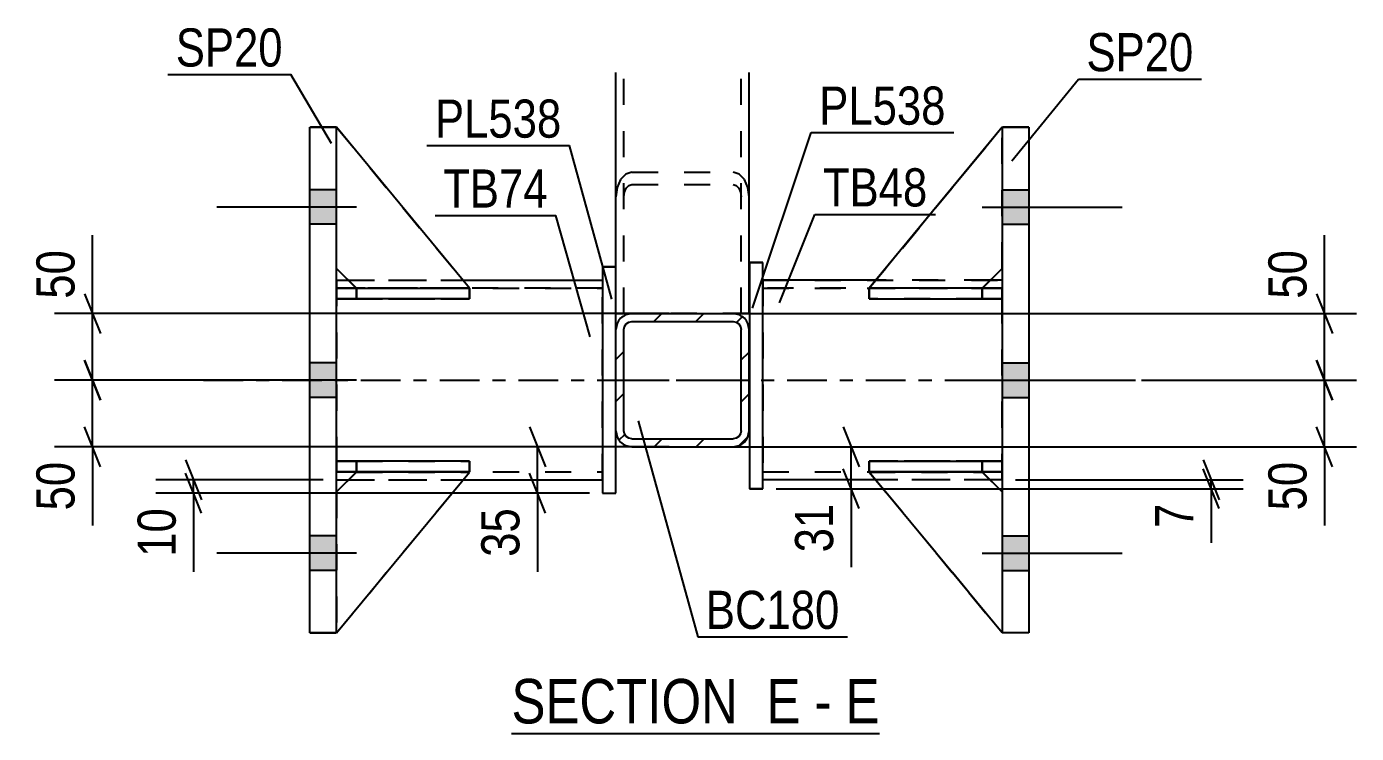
# Model space of a CAD drawing. Header units: millimetres. Extents: x 0 to 841, y 0 to 594.
# Drawn here: x 174.2 to 274.2, y 154.8 to 207.9 of the extents above; entities that cross this region are included whole.
import ezdxf

# ---------------------------------------------------------------- set-up
doc = ezdxf.new("R2010")
doc.units = ezdxf.units.MM
doc.linetypes.add('DXK_LINE_DOT2', pattern=[3.9198, 1.9599, -1.9599])
doc.linetypes.add('DXK_LINE_DOT3', pattern=[5.9187, 2.979, -0.9799, 0.9799, -0.9799])
doc.styles.add('Arial Narrow', font='ARIALN.TTF', dxfattribs={"height": 0.2})

# ---------------------------------------------------------------- blocks, each defined once
blk = doc.blocks.new('Unknown-318895283-15 - 7302')
at = {"color": 6, "linetype": 'Continuous'}
blk.add_line((210.681, 154.836), (238.328, 154.836), dxfattribs=at)
at = {"color": 0, "linetype": 'Continuous'}
for points in [[(228.79, 155.586), (228.79, 159.086), (210.681, 159.086), (210.681, 155.586)], [(232.396, 155.586), (232.396, 159.086), (229.84, 159.086), (229.84, 155.586)], [(234.721, 155.586), (234.721, 159.086), (233.446, 159.086), (233.446, 155.586)], [(238.328, 155.586), (238.328, 159.086), (235.771, 159.086), (235.771, 155.586)]]:
    blk.add_wipeout(points, dxfattribs=at)
at = {"color": 7, "linetype": 'Continuous', "style": 'Arial Narrow'}
for s, height, p in [('SECTION ', 3.3405, (210.681, 155.586)), ('E', 3.34, (229.84, 155.586)), ('E', 3.34, (235.771, 155.586)), ('-', 3.34, (233.446, 155.586))]:
    blk.add_text(s, height=height, dxfattribs=at).set_placement(p)
blk = doc.blocks.new('Part-318895283-7315 - 7302')
at = {"color": 2, "linetype": 'Continuous'}
for p, q in [((247.554, 200.383), (237.554, 188.273)), ((247.554, 200.38), (247.554, 200.383)), ((247.554, 200.383), (247.554, 200.383)), ((246.064, 188.283), (247.554, 189.773)), ((238.801, 188.273), (237.554, 188.273)), ((237.554, 188.273), (237.554, 188.273))]:
    blk.add_line(p, q, dxfattribs=at)
at = {"color": 7, "linetype": 'DXK_LINE_DOT2'}
for p, q in [((247.554, 200.383), (237.554, 188.273)), ((247.554, 189.773), (247.554, 200.38)), ((246.054, 188.273), (247.554, 189.773)), ((246.054, 188.273), (237.554, 188.273)), ((246.054, 188.273), (238.801, 188.273)), ((246.054, 188.273), (246.064, 188.283)), ((246.054, 188.273), (246.054, 188.273))]:
    blk.add_line(p, q, dxfattribs=at)
blk = doc.blocks.new('Part-318895283-7327 - 7302')
at = {"color": 2, "linetype": 'Continuous'}
for p, q in [((218.529, 189.883), (218.529, 204.493)), ((228.529, 186.369), (228.529, 204.493)), ((218.529, 186.369), (219.729, 186.369)), ((227.789, 186.369), (227.329, 186.369)), ((227.789, 186.369), (228.438, 186.369)), ((228.529, 186.369), (228.438, 186.369))]:
    blk.add_line(p, q, dxfattribs=at)
at = {"color": 7, "linetype": 'DXK_LINE_DOT2'}
for p, q in [((219.129, 186.369), (219.129, 204.493)), ((227.929, 186.369), (227.929, 204.493)), ((218.529, 186.369), (218.529, 189.883)), ((218.621, 186.369), (219.729, 186.369)), ((219.729, 186.369), (227.789, 186.369)), ((227.559, 186.369), (227.789, 186.369)), ((227.754, 186.369), (227.789, 186.369)), ((227.789, 186.369), (227.884, 186.369)), ((227.884, 186.369), (227.929, 186.369))]:
    blk.add_line(p, q, dxfattribs=at)
blk = doc.blocks.new('Part-318895283-7311 - 7302')
at = {"color": 2, "linetype": 'Continuous'}
for p, q in [((237.554, 175.283), (247.554, 175.283)), ((237.554, 175.283), (237.554, 174.483)), ((247.554, 175.283), (247.554, 175.283)), ((247.554, 174.483), (247.554, 175.283)), ((247.554, 174.483), (237.554, 174.483))]:
    blk.add_line(p, q, dxfattribs=at)
at = {"color": 7, "linetype": 'DXK_LINE_DOT2'}
for p, q in [((246.054, 175.283), (237.554, 175.283)), ((247.554, 175.283), (246.054, 175.283)), ((246.054, 175.283), (246.054, 174.483)), ((247.554, 175.283), (247.554, 175.283)), ((237.554, 174.483), (246.054, 174.483)), ((246.054, 174.483), (247.554, 174.483))]:
    blk.add_line(p, q, dxfattribs=at)
blk = doc.blocks.new('Part-318895283-7312 - 7302')
at = {"color": 7, "linetype": 'DXK_LINE_DOT2'}
for p, q in [((237.554, 187.483), (237.554, 188.283)), ((237.554, 188.283), (246.054, 188.283)), ((247.554, 188.283), (237.554, 188.283)), ((246.054, 187.483), (246.054, 188.283)), ((246.054, 188.283), (247.554, 188.283)), ((247.554, 187.483), (247.554, 188.283)), ((247.554, 187.483), (247.554, 188.283)), ((247.554, 188.283), (247.554, 188.283)), ((246.054, 187.483), (237.554, 187.483)), ((237.554, 187.483), (247.554, 187.483)), ((247.554, 187.483), (246.054, 187.483)), ((247.554, 187.483), (247.554, 187.483))]:
    blk.add_line(p, q, dxfattribs=at)
blk = doc.blocks.new('Part-318895283-7313 - 7302')
at = {"color": 7, "linetype": 'DXK_LINE_DOT2'}
for p, q in [((237.554, 174.483), (237.554, 175.283)), ((237.554, 175.283), (246.054, 175.283)), ((247.554, 175.283), (237.554, 175.283)), ((246.054, 174.483), (246.054, 175.283)), ((246.054, 175.283), (247.554, 175.283)), ((247.554, 174.483), (247.554, 175.283)), ((247.554, 174.483), (247.554, 175.283)), ((247.554, 175.283), (247.554, 175.283)), ((246.054, 174.483), (237.554, 174.483)), ((237.554, 174.483), (247.554, 174.483)), ((247.554, 174.483), (246.054, 174.483)), ((247.554, 174.483), (247.554, 174.483))]:
    blk.add_line(p, q, dxfattribs=at)
blk = doc.blocks.new('Part-318895283-7314 - 7302')
at = {"color": 7, "linetype": 'DXK_LINE_DOT2'}
for p, q in [((247.554, 200.383), (237.554, 188.273)), ((237.554, 188.273), (247.554, 200.383)), ((247.554, 189.773), (247.554, 200.383)), ((246.054, 188.273), (247.554, 189.773)), ((246.054, 188.273), (247.554, 189.773)), ((237.554, 188.273), (246.054, 188.273)), ((237.554, 188.273), (237.554, 188.273)), ((246.054, 188.273), (237.554, 188.273)), ((246.054, 188.273), (246.054, 188.273))]:
    blk.add_line(p, q, dxfattribs=at)
blk = doc.blocks.new('Part-318895283-7328 - 7302')
at = {"color": 7, "linetype": 'DXK_LINE_DOT2'}
for p, q in [((218.529, 186.369), (218.529, 204.493)), ((219.129, 186.369), (219.129, 204.493)), ((227.929, 186.369), (227.929, 204.493)), ((228.529, 186.369), (228.529, 204.493)), ((219.27, 196.854), (218.881, 196.451)), ((219.729, 196.995), (219.27, 196.854)), ((219.729, 196.995), (227.329, 196.995)), ((227.789, 196.854), (227.329, 196.995)), ((228.178, 196.451), (227.789, 196.854)), ((218.621, 195.847), (218.529, 195.135)), ((218.881, 196.451), (218.621, 195.847)), ((219.305, 195.793), (219.5, 195.994)), ((219.5, 195.994), (219.729, 196.065)), ((219.729, 196.065), (227.329, 196.065)), ((227.329, 196.065), (227.559, 195.994)), ((227.559, 195.994), (227.754, 195.793)), ((228.438, 195.847), (228.178, 196.451)), ((228.529, 195.135), (228.438, 195.847)), ((219.129, 195.135), (219.175, 195.491)), ((219.175, 195.491), (219.305, 195.793)), ((227.754, 195.793), (227.884, 195.491)), ((227.884, 195.491), (227.929, 195.135)), ((228.529, 186.369), (218.529, 186.369))]:
    blk.add_line(p, q, dxfattribs=at)
blk = doc.blocks.new('Bolt-318895283-7404 - 7302')
at = {"linetype": 'Continuous'}
for points in [[(197.53, 193.08), (197.53, 195.68), (195.53, 195.68), (195.53, 193.08)], [(197.53, 193.08), (197.53, 195.68), (195.53, 195.68), (195.53, 193.08)], [(197.53, 193.08), (197.53, 195.68), (195.53, 195.68), (195.53, 193.08)], [(197.53, 180.08), (197.53, 182.68), (195.53, 182.68), (195.53, 180.08)], [(197.53, 180.08), (197.53, 182.68), (195.53, 182.68), (195.53, 180.08)], [(197.53, 167.08), (197.53, 169.68), (195.53, 169.68), (195.53, 167.08)], [(197.53, 167.08), (197.53, 169.68), (195.53, 169.68), (195.53, 167.08)], [(197.53, 167.08), (197.53, 169.68), (195.53, 169.68), (195.53, 167.08)]]:
    blk.add_hatch(color=1, dxfattribs=at).paths.add_polyline_path(points)
at = {"color": 1, "linetype": 'Continuous'}
for p, q in [((197.53, 195.68), (195.53, 195.68)), ((197.53, 195.68), (195.53, 195.68)), ((197.53, 195.68), (195.53, 195.68)), ((199.03, 194.38), (188.53, 194.38)), ((199.03, 194.38), (188.53, 194.38)), ((199.03, 194.38), (188.53, 194.38)), ((197.53, 193.08), (195.53, 193.08)), ((197.53, 193.08), (195.53, 193.08)), ((197.53, 193.08), (195.53, 193.08)), ((197.53, 182.68), (195.53, 182.68)), ((197.53, 182.68), (195.53, 182.68)), ((199.03, 181.38), (188.53, 181.38)), ((199.03, 181.38), (188.53, 181.38)), ((197.53, 180.08), (195.53, 180.08)), ((197.53, 180.08), (195.53, 180.08)), ((197.53, 169.68), (195.53, 169.68)), ((197.53, 169.68), (195.53, 169.68)), ((197.53, 169.68), (195.53, 169.68)), ((199.03, 168.38), (188.53, 168.38)), ((199.03, 168.38), (188.53, 168.38)), ((199.03, 168.38), (188.53, 168.38)), ((197.53, 167.08), (195.53, 167.08)), ((197.53, 167.08), (195.53, 167.08)), ((197.53, 167.08), (195.53, 167.08))]:
    blk.add_line(p, q, dxfattribs=at)
blk = doc.blocks.new('Part-318895283-7487 - 7302')
at = {"color": 7, "linetype": 'DXK_LINE_DOT2'}
for p, q in [((199.029, 174.472), (197.529, 172.972)), ((197.529, 162.383), (207.529, 174.472)), ((197.529, 172.972), (199.029, 174.472)), ((197.529, 162.383), (207.529, 174.472)), ((207.529, 174.472), (199.029, 174.472)), ((199.029, 174.472), (199.029, 174.472)), ((199.029, 174.472), (207.529, 174.472)), ((207.529, 174.472), (207.529, 174.472)), ((197.529, 172.972), (197.529, 162.383))]:
    blk.add_line(p, q, dxfattribs=at)
blk = doc.blocks.new('Part-318895283-7344 - 7302')
at = {"linetype": 'Continuous'}
h = blk.add_hatch(dxfattribs=at)
h.set_pattern_fill('', scale=0.7, style=0, pattern_type=0)
h.set_pattern_definition([(45, (227.7887, 176.4607), (-1.57154, 1.57154), [])])
h.paths.add_polyline_path([(227.329, 176.369), (227.789, 176.461), (228.178, 176.721), (228.438, 177.11), (228.529, 177.569), (228.529, 185.169), (228.438, 185.629), (228.178, 186.018), (227.789, 186.278), (227.329, 186.369), (219.729, 186.369), (219.27, 186.278), (218.881, 186.018), (218.621, 185.629), (218.529, 185.169), (218.529, 177.569), (218.621, 177.11), (218.881, 176.721), (219.27, 176.461), (219.729, 176.369)])
h.paths.add_polyline_path([(219.729, 176.969), (219.5, 177.015), (219.305, 177.145), (219.175, 177.34), (219.129, 177.569), (219.129, 185.169), (219.175, 185.399), (219.305, 185.594), (219.5, 185.724), (219.729, 185.769), (227.329, 185.769), (227.559, 185.724), (227.754, 185.594), (227.884, 185.399), (227.929, 185.169), (227.929, 177.569), (227.884, 177.34), (227.754, 177.145), (227.559, 177.015), (227.329, 176.969)])
at = {"color": 2, "linetype": 'Continuous'}
for p, q in [((219.729, 186.369), (219.27, 186.278)), ((219.729, 186.369), (219.729, 186.369)), ((219.729, 186.369), (227.329, 186.369)), ((227.329, 186.369), (227.329, 186.369)), ((227.789, 186.278), (227.329, 186.369)), ((218.621, 185.629), (218.529, 185.169)), ((218.529, 185.169), (218.529, 185.169)), ((218.529, 177.569), (218.529, 185.169)), ((219.129, 185.169), (219.175, 185.399)), ((219.129, 185.169), (219.129, 185.169)), ((219.129, 177.569), (219.129, 185.169)), ((219.175, 185.399), (219.305, 185.594)), ((219.305, 185.594), (219.5, 185.724)), ((219.5, 185.724), (219.729, 185.769)), ((219.729, 185.769), (219.729, 185.769)), ((219.729, 185.769), (227.329, 185.769)), ((227.329, 185.769), (227.329, 185.769)), ((227.329, 185.769), (227.559, 185.724)), ((227.559, 185.724), (227.754, 185.594)), ((227.754, 185.594), (227.884, 185.399)), ((227.884, 185.399), (227.929, 185.169)), ((227.929, 185.169), (227.929, 185.169)), ((227.929, 177.569), (227.929, 185.169)), ((228.529, 185.169), (228.438, 185.629)), ((228.529, 185.169), (228.529, 185.169)), ((228.529, 177.569), (228.529, 185.169)), ((218.529, 177.569), (218.529, 177.569)), ((218.529, 177.569), (218.621, 177.11)), ((219.129, 177.569), (219.129, 177.569)), ((219.175, 177.34), (219.129, 177.569)), ((219.305, 177.145), (219.175, 177.34)), ((219.5, 177.015), (219.305, 177.145)), ((219.729, 176.969), (219.5, 177.015)), ((219.729, 176.969), (219.729, 176.969)), ((219.729, 176.969), (227.329, 176.969)), ((227.559, 177.015), (227.329, 176.969)), ((227.329, 176.969), (227.329, 176.969)), ((227.754, 177.145), (227.559, 177.015)), ((227.884, 177.34), (227.754, 177.145)), ((227.929, 177.569), (227.884, 177.34)), ((227.929, 177.569), (227.929, 177.569)), ((228.438, 177.11), (228.529, 177.569)), ((228.529, 177.569), (228.529, 177.569)), ((219.27, 176.461), (219.729, 176.369)), ((219.729, 176.369), (219.729, 176.369)), ((219.729, 176.369), (227.329, 176.369)), ((227.329, 176.369), (227.789, 176.461)), ((227.329, 176.369), (227.329, 176.369))]:
    blk.add_line(p, q, dxfattribs=at)
at = {"color": 7, "linetype": 'DXK_LINE_DOT3'}
blk.add_line((223.529, 181.369), (223.529, 181.369), dxfattribs=at)
at = {"color": 2, "linetype": 'Continuous'}
for centre, start, end in [((219.729, 185.169), 112.5, 157.5), ((227.329, 185.169), 22.5, 67.5), ((219.729, 177.569), 202.5, 247.5), ((227.329, 177.569), 292.5, 337.5)]:
    blk.add_arc(centre, 1.2, start, end, dxfattribs=at)
blk = doc.blocks.new('Part-318895283-7346 - 7302')
at = {"color": 7, "linetype": 'DXK_LINE_DOT2'}
for p, q in [((237.554, 174.472), (246.054, 174.472)), ((247.554, 162.383), (237.554, 174.472)), ((237.554, 174.472), (237.554, 174.472)), ((246.054, 174.472), (237.554, 174.472)), ((237.554, 174.472), (247.554, 162.383)), ((246.054, 174.472), (247.554, 172.972)), ((246.054, 174.472), (246.054, 174.472)), ((247.554, 172.972), (246.054, 174.472)), ((247.554, 172.972), (247.554, 162.383))]:
    blk.add_line(p, q, dxfattribs=at)
blk = doc.blocks.new('Part-318895283-7347 - 7302')
at = {"color": 2, "linetype": 'Continuous'}
for p, q in [((237.554, 174.472), (237.554, 174.472)), ((246.054, 174.472), (237.554, 174.472)), ((247.554, 162.383), (237.554, 174.472)), ((246.054, 174.472), (246.054, 174.472)), ((246.054, 174.472), (247.554, 172.972))]:
    blk.add_line(p, q, dxfattribs=at)
at = {"color": 7, "linetype": 'DXK_LINE_DOT2'}
for p, q in [((237.554, 174.472), (246.054, 174.472)), ((247.554, 162.383), (237.554, 174.472)), ((246.054, 174.472), (247.554, 172.972)), ((247.554, 172.972), (247.554, 162.383))]:
    blk.add_line(p, q, dxfattribs=at)
blk = doc.blocks.new('Part-318895283-7352 - 7302')
at = {"color": 2, "linetype": 'Continuous'}
for p, q in [((197.53, 188.88), (198.422, 188.88)), ((207.028, 188.88), (217.53, 188.88)), ((197.53, 173.88), (198.437, 173.88)), ((207.039, 173.88), (217.53, 173.88))]:
    blk.add_line(p, q, dxfattribs=at)
at = {"color": 7, "linetype": 'DXK_LINE_DOT2'}
for p, q in [((197.53, 188.88), (197.53, 188.88)), ((197.53, 188.88), (197.53, 173.88)), ((197.53, 188.88), (217.53, 188.88)), ((198.422, 188.88), (207.028, 188.88)), ((217.53, 188.88), (217.53, 188.88)), ((217.53, 173.88), (217.53, 188.88)), ((197.53, 188.28), (217.53, 188.28)), ((217.53, 188.28), (197.53, 188.28)), ((197.53, 174.48), (217.53, 174.48)), ((197.53, 174.48), (217.53, 174.48)), ((197.53, 173.88), (217.53, 173.88)), ((198.437, 173.88), (207.039, 173.88))]:
    blk.add_line(p, q, dxfattribs=at)
at = {"color": 7, "linetype": 'DXK_LINE_DOT3'}
blk.add_line((187.53, 181.38), (227.53, 181.38), dxfattribs=at)
blk = doc.blocks.new('Part-318895283-7357 - 7302')
at = {"color": 2, "linetype": 'Continuous'}
for p, q in [((217.53, 189.883), (218.53, 189.883)), ((217.53, 189.883), (217.53, 172.883)), ((218.53, 185.171), (218.53, 189.883)), ((218.53, 172.883), (218.53, 177.568)), ((217.53, 172.883), (218.53, 172.883))]:
    blk.add_line(p, q, dxfattribs=at)
at = {"color": 7, "linetype": 'DXK_LINE_DOT2'}
for p, q in [((218.53, 189.883), (217.53, 189.883)), ((218.53, 189.883), (218.53, 189.883)), ((218.53, 177.568), (218.53, 185.171)), ((217.53, 172.883), (218.53, 172.883))]:
    blk.add_line(p, q, dxfattribs=at)
blk = doc.blocks.new('Part-318895283-7362 - 7302')
at = {"color": 2, "linetype": 'Continuous'}
for p, q in [((228.554, 190.219), (229.554, 190.219)), ((228.554, 190.219), (228.554, 173.219)), ((229.554, 173.219), (229.554, 190.219)), ((228.554, 173.219), (229.554, 173.219))]:
    blk.add_line(p, q, dxfattribs=at)
at = {"color": 7, "linetype": 'DXK_LINE_DOT2'}
for p, q in [((229.554, 190.219), (228.554, 190.219)), ((229.554, 173.219), (228.554, 173.219))]:
    blk.add_line(p, q, dxfattribs=at)
blk = doc.blocks.new('Part-318895283-7367 - 7302')
at = {"color": 2, "linetype": 'Continuous'}
for p, q in [((238.055, 188.88), (229.554, 188.88)), ((247.554, 188.88), (246.661, 188.88)), ((238.044, 173.88), (229.554, 173.88)), ((247.554, 173.88), (246.646, 173.88))]:
    blk.add_line(p, q, dxfattribs=at)
at = {"color": 7, "linetype": 'DXK_LINE_DOT2'}
for p, q in [((229.554, 188.88), (229.554, 188.88)), ((229.554, 188.88), (229.554, 173.88)), ((229.554, 188.88), (247.554, 188.88)), ((246.661, 188.88), (238.055, 188.88)), ((247.554, 188.88), (247.554, 188.88)), ((247.554, 173.88), (247.554, 188.88)), ((247.554, 188.28), (229.554, 188.28)), ((229.554, 188.28), (247.554, 188.28)), ((229.554, 174.48), (247.554, 174.48)), ((229.554, 174.48), (247.554, 174.48)), ((247.554, 173.88), (229.554, 173.88)), ((246.646, 173.88), (238.044, 173.88))]:
    blk.add_line(p, q, dxfattribs=at)
at = {"color": 7, "linetype": 'DXK_LINE_DOT3'}
blk.add_line((219.554, 181.38), (257.554, 181.38), dxfattribs=at)
blk = doc.blocks.new('Part-318895283-7462 - 7302')
at = {"color": 2, "linetype": 'Continuous'}
for p, q in [((197.529, 174.483), (197.529, 175.283)), ((207.529, 175.283), (197.529, 175.283)), ((207.529, 174.483), (207.529, 175.283)), ((207.529, 174.483), (197.529, 174.483)), ((197.529, 174.483), (197.529, 174.483))]:
    blk.add_line(p, q, dxfattribs=at)
at = {"color": 7, "linetype": 'DXK_LINE_DOT2'}
for p, q in [((199.029, 175.283), (197.529, 175.283)), ((199.029, 174.483), (199.029, 175.283)), ((207.529, 175.283), (199.029, 175.283)), ((197.529, 174.483), (199.029, 174.483)), ((199.029, 174.483), (207.529, 174.483))]:
    blk.add_line(p, q, dxfattribs=at)
blk = doc.blocks.new('Bolt-318895283-7405 - 7302')
at = {"linetype": 'Continuous'}
for points in [[(249.554, 193.08), (249.554, 195.68), (247.554, 195.68), (247.554, 193.08)], [(249.554, 193.08), (249.554, 195.68), (247.554, 195.68), (247.554, 193.08)], [(249.554, 193.08), (249.554, 195.68), (247.554, 195.68), (247.554, 193.08)], [(249.554, 180.08), (249.554, 182.68), (247.554, 182.68), (247.554, 180.08)], [(249.554, 180.08), (249.554, 182.68), (247.554, 182.68), (247.554, 180.08)], [(249.554, 167.08), (249.554, 169.68), (247.554, 169.68), (247.554, 167.08)], [(249.554, 167.08), (249.554, 169.68), (247.554, 169.68), (247.554, 167.08)], [(249.554, 167.08), (249.554, 169.68), (247.554, 169.68), (247.554, 167.08)]]:
    blk.add_hatch(color=1, dxfattribs=at).paths.add_polyline_path(points)
at = {"color": 1, "linetype": 'Continuous'}
for p, q in [((247.554, 195.68), (249.554, 195.68)), ((247.554, 195.68), (249.554, 195.68)), ((247.554, 195.68), (249.554, 195.68)), ((246.054, 194.38), (256.554, 194.38)), ((246.054, 194.38), (256.554, 194.38)), ((246.054, 194.38), (256.554, 194.38)), ((247.554, 193.08), (249.554, 193.08)), ((247.554, 193.08), (249.554, 193.08)), ((247.554, 193.08), (249.554, 193.08)), ((247.554, 182.68), (249.554, 182.68)), ((247.554, 182.68), (249.554, 182.68)), ((246.054, 181.38), (256.554, 181.38)), ((246.054, 181.38), (256.554, 181.38)), ((247.554, 180.08), (249.554, 180.08)), ((247.554, 180.08), (249.554, 180.08)), ((247.554, 169.68), (249.554, 169.68)), ((247.554, 169.68), (249.554, 169.68)), ((247.554, 169.68), (249.554, 169.68)), ((246.054, 168.38), (256.554, 168.38)), ((246.054, 168.38), (256.554, 168.38)), ((246.054, 168.38), (256.554, 168.38)), ((247.554, 167.08), (249.554, 167.08)), ((247.554, 167.08), (249.554, 167.08)), ((247.554, 167.08), (249.554, 167.08))]:
    blk.add_line(p, q, dxfattribs=at)
blk = doc.blocks.new('Part-318895283-7458 - 7302')
at = {"color": 2, "linetype": 'Continuous'}
for p, q in [((197.529, 200.383), (197.529, 200.383)), ((197.529, 200.383), (197.529, 200.38)), ((207.529, 188.273), (197.529, 200.383)), ((199.019, 188.283), (197.529, 189.773)), ((206.282, 188.273), (207.529, 188.273)), ((207.529, 188.273), (207.529, 188.273))]:
    blk.add_line(p, q, dxfattribs=at)
at = {"color": 7, "linetype": 'DXK_LINE_DOT2'}
for p, q in [((197.529, 200.383), (207.529, 188.273)), ((197.529, 189.773), (197.529, 200.38)), ((199.029, 188.273), (197.529, 189.773)), ((199.029, 188.273), (199.019, 188.283)), ((207.529, 188.273), (199.029, 188.273)), ((199.029, 188.273), (199.029, 188.273)), ((199.029, 188.273), (206.282, 188.273))]:
    blk.add_line(p, q, dxfattribs=at)
blk = doc.blocks.new('Part-318895283-7459 - 7302')
at = {"color": 7, "linetype": 'DXK_LINE_DOT2'}
for p, q in [((197.529, 189.773), (197.529, 200.383)), ((197.529, 200.383), (207.529, 188.273)), ((197.529, 200.383), (207.529, 188.273)), ((199.029, 188.273), (197.529, 189.773)), ((199.029, 188.273), (197.529, 189.773)), ((207.529, 188.273), (199.029, 188.273)), ((199.029, 188.273), (199.029, 188.273)), ((199.029, 188.273), (207.529, 188.273)), ((207.529, 188.273), (207.529, 188.273))]:
    blk.add_line(p, q, dxfattribs=at)
blk = doc.blocks.new('Part-318895283-7460 - 7302')
at = {"color": 7, "linetype": 'DXK_LINE_DOT2'}
for p, q in [((197.529, 175.283), (199.029, 175.283)), ((207.529, 175.283), (197.529, 175.283)), ((197.529, 175.283), (197.529, 175.283)), ((197.529, 175.283), (197.529, 174.483)), ((197.529, 175.283), (197.529, 174.483)), ((199.029, 175.283), (207.529, 175.283)), ((199.029, 175.283), (199.029, 174.483)), ((207.529, 175.283), (207.529, 174.483)), ((199.029, 174.483), (197.529, 174.483)), ((197.529, 174.483), (207.529, 174.483)), ((197.529, 174.483), (197.529, 174.483)), ((207.529, 174.483), (199.029, 174.483))]:
    blk.add_line(p, q, dxfattribs=at)
blk = doc.blocks.new('Part-318895283-7461 - 7302')
at = {"color": 7, "linetype": 'DXK_LINE_DOT2'}
for p, q in [((197.529, 188.283), (199.029, 188.283)), ((207.296, 188.283), (197.529, 188.283)), ((197.529, 188.283), (197.529, 188.283)), ((197.529, 188.283), (197.529, 187.483)), ((197.529, 188.283), (197.529, 187.483)), ((199.029, 188.283), (207.529, 188.283)), ((199.029, 188.283), (199.029, 187.483)), ((207.529, 188.283), (207.529, 187.483)), ((199.029, 187.483), (197.529, 187.483)), ((197.529, 187.483), (207.529, 187.483)), ((197.529, 187.483), (197.529, 187.483)), ((207.529, 187.483), (199.029, 187.483))]:
    blk.add_line(p, q, dxfattribs=at)
blk = doc.blocks.new('Part-318895283-7463 - 7302')
at = {"color": 2, "linetype": 'Continuous'}
for p, q in [((197.529, 187.483), (197.529, 188.283)), ((197.529, 188.283), (206.282, 188.283)), ((207.529, 188.283), (207.521, 188.283)), ((207.529, 187.483), (207.529, 188.283)), ((207.529, 187.483), (197.529, 187.483)), ((197.529, 187.483), (197.529, 187.483))]:
    blk.add_line(p, q, dxfattribs=at)
at = {"color": 7, "linetype": 'DXK_LINE_DOT2'}
for p, q in [((199.029, 188.283), (197.529, 188.283)), ((199.029, 187.483), (199.029, 188.283)), ((207.521, 188.283), (199.029, 188.283)), ((206.282, 188.283), (207.521, 188.283)), ((197.529, 187.483), (199.029, 187.483)), ((199.029, 187.483), (207.529, 187.483))]:
    blk.add_line(p, q, dxfattribs=at)
blk = doc.blocks.new('Part-318895283-7472 - 7302')
at = {"color": 2, "linetype": 'Continuous'}
for p, q in [((247.554, 200.38), (249.554, 200.38)), ((247.554, 200.38), (247.554, 200.38)), ((247.554, 200.38), (247.554, 162.38)), ((249.554, 200.38), (249.554, 200.38)), ((249.554, 200.38), (249.554, 162.38)), ((249.554, 162.38), (247.554, 162.38))]:
    blk.add_line(p, q, dxfattribs=at)
at = {"color": 7, "linetype": 'DXK_LINE_DOT2'}
for p, q in [((249.554, 200.38), (247.554, 200.38)), ((247.554, 200.38), (247.554, 200.38)), ((249.554, 200.38), (249.554, 200.38)), ((249.554, 162.38), (247.554, 162.38))]:
    blk.add_line(p, q, dxfattribs=at)
blk = doc.blocks.new('Part-318895283-7477 - 7302')
at = {"color": 2, "linetype": 'Continuous'}
for p, q in [((195.53, 200.38), (195.53, 200.38)), ((195.53, 200.38), (197.53, 200.38)), ((195.53, 162.38), (195.53, 200.38)), ((197.53, 200.38), (197.53, 200.38)), ((197.53, 162.38), (197.53, 200.38)), ((197.53, 162.38), (195.53, 162.38))]:
    blk.add_line(p, q, dxfattribs=at)
at = {"color": 7, "linetype": 'DXK_LINE_DOT2'}
for p, q in [((197.53, 200.38), (195.53, 200.38)), ((195.53, 200.38), (195.53, 200.38)), ((197.53, 200.38), (197.53, 200.38)), ((195.53, 162.38), (197.53, 162.38))]:
    blk.add_line(p, q, dxfattribs=at)
blk = doc.blocks.new('Part-318895283-7485 - 7302')
at = {"color": 2, "linetype": 'Continuous'}
for p, q in [((237.562, 188.283), (237.554, 188.283)), ((237.554, 188.283), (237.554, 187.483)), ((247.554, 188.283), (238.801, 188.283)), ((247.554, 188.283), (247.554, 188.283)), ((247.554, 188.283), (247.554, 187.483)), ((237.554, 187.483), (247.554, 187.483))]:
    blk.add_line(p, q, dxfattribs=at)
at = {"color": 7, "linetype": 'DXK_LINE_DOT2'}
for p, q in [((238.801, 188.283), (237.562, 188.283)), ((246.054, 188.283), (237.562, 188.283)), ((246.054, 188.283), (247.554, 188.283)), ((246.054, 188.283), (246.054, 187.483)), ((247.554, 188.283), (247.554, 188.283)), ((237.554, 187.483), (246.054, 187.483)), ((246.054, 187.483), (247.554, 187.483))]:
    blk.add_line(p, q, dxfattribs=at)
blk = doc.blocks.new('Part-318895283-7486 - 7302')
at = {"color": 2, "linetype": 'Continuous'}
for p, q in [((199.029, 174.472), (197.529, 172.972)), ((197.529, 162.383), (207.529, 174.472)), ((207.529, 174.472), (199.029, 174.472)), ((199.029, 174.472), (199.029, 174.472)), ((207.529, 174.472), (207.529, 174.472))]:
    blk.add_line(p, q, dxfattribs=at)
at = {"color": 7, "linetype": 'DXK_LINE_DOT2'}
for p, q in [((197.529, 172.972), (199.029, 174.472)), ((197.529, 162.383), (207.529, 174.472)), ((199.029, 174.472), (207.529, 174.472)), ((197.529, 172.972), (197.529, 162.383))]:
    blk.add_line(p, q, dxfattribs=at)
blk = doc.blocks.new('StraightDimension-318895283-7545 - 7302')
at = {"color": 7, "linetype": 'Continuous'}
for p, q in [((262.646, 175.38), (263.846, 172.38)), ((248.554, 173.88), (265.646, 173.88)), ((263.846, 171.719), (262.646, 174.719)), ((263.246, 173.219), (263.246, 173.88)), ((230.554, 173.219), (265.646, 173.219)), ((263.246, 173.219), (263.246, 169.141)), ((263.246, 173.219), (263.246, 169.141))]:
    blk.add_line(p, q, dxfattribs=at)
at = {"color": 0}
blk.add_wipeout([(262.496, 172.694), (258.296, 172.694), (258.296, 169.666), (262.496, 169.666)], dxfattribs=at)
at = {"color": 3, "style": 'Arial Narrow'}
blk.add_text('7', height=2.863, rotation=90.00021, dxfattribs=at).set_placement((261.896, 170.266))
blk = doc.blocks.new('StraightDimension-318895283-7497 - 7302')
at = {"color": 7, "linetype": 'Continuous'}
for p, q in [((178.599, 182.876), (179.799, 179.876)), ((189.569, 181.376), (176.349, 181.376)), ((179.199, 176.368), (179.199, 181.376)), ((179.799, 174.868), (178.599, 177.868)), ((222.529, 176.368), (176.349, 176.368)), ((179.199, 176.368), (179.199, 170.462)), ((179.199, 176.368), (179.199, 170.462))]:
    blk.add_line(p, q, dxfattribs=at)
at = {"color": 0}
blk.add_wipeout([(178.449, 175.843), (174.249, 175.843), (174.249, 170.987), (178.449, 170.987)], dxfattribs=at)
at = {"color": 3, "style": 'Arial Narrow'}
blk.add_text('50', height=2.8633, rotation=90.00021, dxfattribs=at).set_placement((177.849, 171.587))
blk = doc.blocks.new('StraightDimension-318895283-7523 - 7302')
at = {"color": 7, "linetype": 'Continuous'}
for p, q in [((212.023, 177.868), (213.223, 174.868)), ((222.529, 176.368), (209.773, 176.368)), ((212.623, 172.883), (212.623, 176.368)), ((213.223, 171.383), (212.023, 174.383)), ((216.53, 172.883), (209.773, 172.883)), ((212.623, 172.883), (212.623, 166.977)), ((212.623, 172.883), (212.623, 166.977))]:
    blk.add_line(p, q, dxfattribs=at)
at = {"color": 0}
blk.add_wipeout([(211.873, 172.358), (207.673, 172.358), (207.673, 167.502), (211.873, 167.502)], dxfattribs=at)
at = {"color": 3, "style": 'Arial Narrow'}
blk.add_text('35', height=2.8633, rotation=90.00021, dxfattribs=at).set_placement((211.273, 168.102))
blk = doc.blocks.new('StraightDimension-318895283-7489 - 7302')
at = {"color": 7, "linetype": 'Continuous'}
for p, q in [((179.199, 186.368), (179.199, 192.274)), ((179.199, 186.368), (179.199, 192.274)), ((178.599, 187.868), (179.799, 184.868)), ((222.529, 186.368), (176.349, 186.368)), ((179.199, 181.376), (179.199, 186.368)), ((179.799, 179.876), (178.599, 182.876)), ((189.569, 181.376), (176.349, 181.376))]:
    blk.add_line(p, q, dxfattribs=at)
at = {"color": 0}
blk.add_wipeout([(178.449, 191.749), (174.249, 191.749), (174.249, 186.893), (178.449, 186.893)], dxfattribs=at)
at = {"color": 3, "style": 'Arial Narrow'}
blk.add_text('50', height=2.8633, rotation=90.00021, dxfattribs=at).set_placement((177.849, 187.493))
blk = doc.blocks.new('StraightDimension-318895283-7506 - 7302')
at = {"color": 7, "linetype": 'Continuous'}
for p, q in [((271.16, 182.876), (272.36, 179.876)), ((258.01, 181.376), (274.16, 181.376)), ((271.76, 176.368), (271.76, 181.376)), ((272.36, 174.868), (271.16, 177.868)), ((224.529, 176.368), (274.16, 176.368)), ((271.76, 176.368), (271.76, 170.462)), ((271.76, 176.368), (271.76, 170.462))]:
    blk.add_line(p, q, dxfattribs=at)
at = {"color": 0}
blk.add_wipeout([(271.01, 175.843), (266.81, 175.843), (266.81, 170.987), (271.01, 170.987)], dxfattribs=at)
at = {"color": 3, "style": 'Arial Narrow'}
blk.add_text('50', height=2.8633, rotation=90.00021, dxfattribs=at).set_placement((270.41, 171.587))
blk = doc.blocks.new('StraightDimension-318895283-7514 - 7302')
at = {"color": 7, "linetype": 'Continuous'}
for p, q in [((271.76, 186.368), (271.76, 192.274)), ((271.76, 186.368), (271.76, 192.274)), ((271.16, 187.868), (272.36, 184.868)), ((224.529, 186.368), (274.16, 186.368)), ((271.76, 181.376), (271.76, 186.368)), ((272.36, 179.876), (271.16, 182.876)), ((258.01, 181.376), (274.16, 181.376))]:
    blk.add_line(p, q, dxfattribs=at)
at = {"color": 0}
blk.add_wipeout([(271.01, 191.749), (266.81, 191.749), (266.81, 186.893), (271.01, 186.893)], dxfattribs=at)
at = {"color": 3, "style": 'Arial Narrow'}
blk.add_text('50', height=2.8633, rotation=90.00021, dxfattribs=at).set_placement((270.41, 187.493))
blk = doc.blocks.new('StraightDimension-318895283-7534 - 7302')
at = {"color": 7, "linetype": 'Continuous'}
for p, q in [((235.596, 177.868), (236.796, 174.868)), ((224.529, 176.368), (238.596, 176.368)), ((236.196, 173.219), (236.196, 176.368)), ((236.796, 171.719), (235.596, 174.719)), ((230.554, 173.219), (238.596, 173.219)), ((236.196, 173.219), (236.196, 167.313)), ((236.196, 173.219), (236.196, 167.313))]:
    blk.add_line(p, q, dxfattribs=at)
at = {"color": 0}
blk.add_wipeout([(235.446, 172.694), (231.246, 172.694), (231.246, 167.838), (235.446, 167.838)], dxfattribs=at)
at = {"color": 3, "style": 'Arial Narrow'}
blk.add_text('31', height=2.8633, rotation=90.00021, dxfattribs=at).set_placement((234.846, 168.438))
blk = doc.blocks.new('StraightDimension-318895283-7555 - 7302')
at = {"color": 7, "linetype": 'Continuous'}
for p, q in [((186.2, 175.38), (187.4, 172.38)), ((196.53, 173.88), (183.95, 173.88)), ((187.4, 171.383), (186.2, 174.383)), ((186.8, 172.883), (186.8, 173.88)), ((216.53, 172.883), (183.95, 172.883)), ((186.8, 172.883), (186.8, 166.977)), ((186.8, 172.883), (186.8, 166.977))]:
    blk.add_line(p, q, dxfattribs=at)
at = {"color": 0}
blk.add_wipeout([(186.05, 172.358), (181.85, 172.358), (181.85, 167.502), (186.05, 167.502)], dxfattribs=at)
at = {"color": 3, "style": 'Arial Narrow'}
blk.add_text('10', height=2.8633, rotation=90.00021, dxfattribs=at).set_placement((185.45, 168.102))
blk = doc.blocks.new('Mark-318895283-7340 - 7302')
at = {"color": 30, "linetype": 'Continuous'}
for p, q in [((220.202, 178.308), (224.683, 162.086)), ((224.683, 162.086), (235.932, 162.086))]:
    blk.add_line(p, q, dxfattribs=at)
at = {"color": 0}
blk.add_wipeout([(235.332, 162.686), (235.332, 165.686), (225.283, 165.686), (225.283, 162.686)], dxfattribs=at)
blk.add_wipeout([(235.332, 162.686), (235.332, 165.686), (225.283, 165.686), (225.283, 162.686)], dxfattribs=at)
at = {"color": 3, "style": 'Arial Narrow'}
blk.add_text('BC180', height=2.8633, dxfattribs=at).set_placement((225.283, 162.686))
blk = doc.blocks.new('Mark-318895283-7348 - 7302')
at = {"color": 30, "linetype": 'Continuous'}
for p in [(204.948, 193.737), (216.602, 184.617)]:
    blk.add_line(p, (214.002, 193.737), dxfattribs=at)
at = {"color": 0}
blk.add_wipeout([(213.402, 194.337), (213.402, 197.337), (205.548, 197.337), (205.548, 194.337)], dxfattribs=at)
blk.add_wipeout([(213.402, 194.337), (213.402, 197.337), (205.548, 197.337), (205.548, 194.337)], dxfattribs=at)
at = {"color": 3, "style": 'Arial Narrow'}
blk.add_text('TB74', height=2.8633, dxfattribs=at).set_placement((205.548, 194.337))
blk = doc.blocks.new('Mark-318895283-7353 - 7302')
at = {"color": 30, "linetype": 'Continuous'}
for p in [(204.332, 198.991), (218.223, 187.468)]:
    blk.add_line(p, (215.036, 198.991), dxfattribs=at)
at = {"color": 0}
blk.add_wipeout([(214.436, 199.591), (214.436, 202.591), (204.932, 202.591), (204.932, 199.591)], dxfattribs=at)
blk.add_wipeout([(214.436, 199.591), (214.436, 202.591), (204.932, 202.591), (204.932, 199.591)], dxfattribs=at)
at = {"color": 3, "style": 'Arial Narrow'}
blk.add_text('PL538', height=2.8633, dxfattribs=at).set_placement((204.932, 199.591))
blk = doc.blocks.new('Mark-318895283-7358 - 7302')
at = {"color": 30, "linetype": 'Continuous'}
for p, q in [((228.783, 186.79), (233.202, 199.967)), ((233.202, 199.967), (243.905, 199.967))]:
    blk.add_line(p, q, dxfattribs=at)
at = {"color": 0}
blk.add_wipeout([(243.305, 200.567), (243.305, 203.567), (233.802, 203.567), (233.802, 200.567)], dxfattribs=at)
blk.add_wipeout([(243.305, 200.567), (243.305, 203.567), (233.802, 203.567), (233.802, 200.567)], dxfattribs=at)
at = {"color": 3, "style": 'Arial Narrow'}
blk.add_text('PL538', height=2.8633, dxfattribs=at).set_placement((233.802, 200.567))
blk = doc.blocks.new('Mark-318895283-7363 - 7302')
at = {"color": 30, "linetype": 'Continuous'}
for p, q in [((230.826, 187.194), (233.475, 193.823)), ((233.475, 193.823), (242.53, 193.823))]:
    blk.add_line(p, q, dxfattribs=at)
at = {"color": 0}
blk.add_wipeout([(241.93, 194.423), (241.93, 197.423), (234.075, 197.423), (234.075, 194.423)], dxfattribs=at)
blk.add_wipeout([(241.93, 194.423), (241.93, 197.423), (234.075, 197.423), (234.075, 194.423)], dxfattribs=at)
at = {"color": 3, "style": 'Arial Narrow'}
blk.add_text('TB48', height=2.8633, dxfattribs=at).set_placement((234.075, 194.423))
blk = doc.blocks.new('Mark-318895283-7468 - 7302')
at = {"color": 30, "linetype": 'Continuous'}
for p, q in [((248.28, 197.855), (253.279, 203.981)), ((253.279, 203.981), (262.518, 203.981))]:
    blk.add_line(p, q, dxfattribs=at)
at = {"color": 0}
blk.add_wipeout([(261.918, 204.581), (261.918, 207.581), (253.879, 207.581), (253.879, 204.581)], dxfattribs=at)
blk.add_wipeout([(261.918, 204.581), (261.918, 207.581), (253.879, 207.581), (253.879, 204.581)], dxfattribs=at)
at = {"color": 3, "style": 'Arial Narrow'}
blk.add_text('SP20', height=2.8633, dxfattribs=at).set_placement((253.879, 204.581))
blk = doc.blocks.new('Mark-318895283-7473 - 7302')
at = {"color": 30, "linetype": 'Continuous'}
for p in [(184.858, 204.334), (197.151, 199.139)]:
    blk.add_line(p, (194.097, 204.334), dxfattribs=at)
at = {"color": 0}
blk.add_wipeout([(193.497, 204.934), (193.497, 207.934), (185.458, 207.934), (185.458, 204.934)], dxfattribs=at)
blk.add_wipeout([(193.497, 204.934), (193.497, 207.934), (185.458, 207.934), (185.458, 204.934)], dxfattribs=at)
at = {"color": 3, "style": 'Arial Narrow'}
blk.add_text('SP20', height=2.8633, dxfattribs=at).set_placement((185.458, 204.934))

msp = doc.modelspace()

# ---------------------------------------------------------------- block references
for name in ['Part-318895283-7327 - 7302', 'Part-318895283-7328 - 7302', 'Part-318895283-7477 - 7302', 'Part-318895283-7458 - 7302', 'Part-318895283-7459 - 7302', 'Part-318895283-7315 - 7302', 'Part-318895283-7314 - 7302', 'Part-318895283-7472 - 7302', 'Bolt-318895283-7404 - 7302', 'Bolt-318895283-7405 - 7302', 'Part-318895283-7357 - 7302', 'Part-318895283-7362 - 7302', 'Part-318895283-7352 - 7302', 'Part-318895283-7367 - 7302', 'Part-318895283-7461 - 7302', 'Part-318895283-7463 - 7302', 'Part-318895283-7312 - 7302', 'Part-318895283-7485 - 7302', 'Part-318895283-7344 - 7302', 'Part-318895283-7462 - 7302', 'Part-318895283-7460 - 7302', 'Part-318895283-7311 - 7302', 'Part-318895283-7313 - 7302', 'Part-318895283-7487 - 7302', 'Part-318895283-7486 - 7302', 'Part-318895283-7346 - 7302', 'Part-318895283-7347 - 7302', 'Unknown-318895283-15 - 7302']:
    msp.add_blockref(name, (0, 0))

# ---------------------------------------------------------------- next in the draw order: block references
for name in ['Mark-318895283-7473 - 7302', 'Mark-318895283-7468 - 7302', 'StraightDimension-318895283-7497 - 7302', 'StraightDimension-318895283-7545 - 7302']:
    msp.add_blockref(name, (0, 0))

# ---------------------------------------------------------------- next in the draw order: block references
for name in ['StraightDimension-318895283-7489 - 7302', 'StraightDimension-318895283-7506 - 7302', 'StraightDimension-318895283-7523 - 7302']:
    msp.add_blockref(name, (0, 0))

# ---------------------------------------------------------------- next in the draw order: block references
for name in ['Mark-318895283-7348 - 7302', 'StraightDimension-318895283-7514 - 7302', 'StraightDimension-318895283-7534 - 7302', 'StraightDimension-318895283-7555 - 7302']:
    msp.add_blockref(name, (0, 0))

# ---------------------------------------------------------------- next in the draw order: block references
for name in ['Mark-318895283-7358 - 7302', 'Mark-318895283-7353 - 7302', 'Mark-318895283-7340 - 7302']:
    msp.add_blockref(name, (0, 0))

# ---------------------------------------------------------------- next in the draw order: block references
msp.add_blockref('Mark-318895283-7363 - 7302', (0, 0))

doc.saveas('drawing.dxf')
